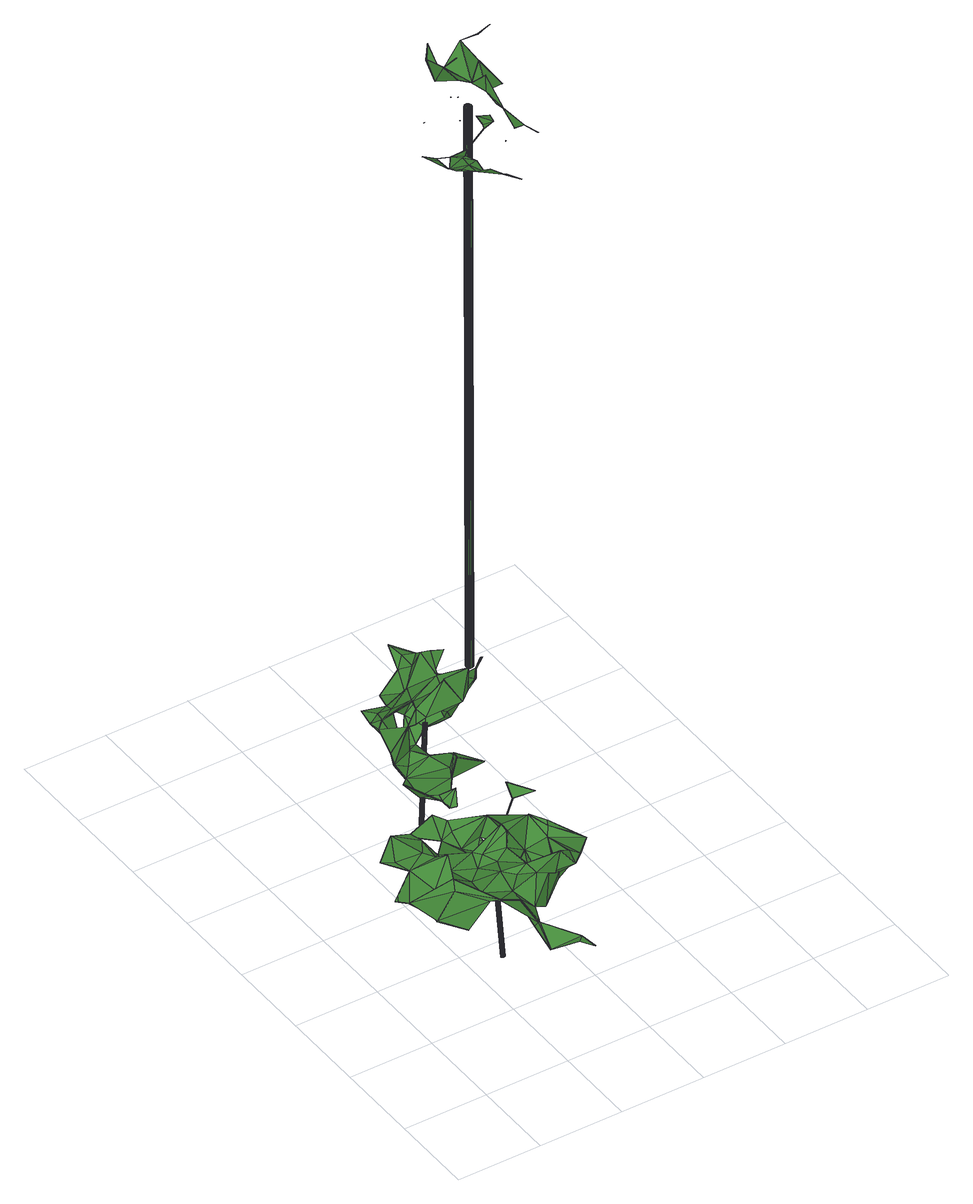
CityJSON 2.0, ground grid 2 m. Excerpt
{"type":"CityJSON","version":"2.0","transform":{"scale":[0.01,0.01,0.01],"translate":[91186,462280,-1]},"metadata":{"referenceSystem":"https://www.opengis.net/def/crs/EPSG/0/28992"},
"CityObjects":{
"tree1":{"type":"SolitaryVegetationObject","attributes":{"gtid":335,"crown_width_m":4.26,"crown_median_z":1.6,"trunk_H_m":2.3,"trunk_DBH_m":0.0883,"trunk_radius_m":0.0441,"trunk_base_height_m":-0.7,"original_gtid":"341"},"geometry":[{"type":"Solid","lod":"3","boundaries":[[[[0,1,2]],[[3,4,5]],[[6,7,8]],[[9,10,11]],[[12,13,14]],[[15,16,17]],[[15,17,18]],[[19,20,21]],[[22,13,23]],[[24,0,25]],[[7,3,5]],[[23,26,22]],[[27,28,29]],[[18,30,31]],[[32,33,34]],[[35,36,37]],[[14,38,39]],[[40,41,11]],[[24,42,43]],[[42,24,25]],[[44,45,46]],[[46,47,44]],[[48,49,8]],[[48,50,49]],[[36,51,52]],[[18,53,30]],[[54,55,56]],[[57,55,54]],[[58,59,60]],[[61,62,63]],[[31,15,18]],[[64,1,0]],[[65,1,64]],[[5,66,67]],[[68,69,5]],[[7,5,69]],[[70,71,72]],[[73,1,65]],[[11,10,38]],[[2,1,73]],[[74,75,28]],[[76,71,77]],[[72,71,76]],[[78,42,25]],[[79,48,8]],[[0,2,80]],[[81,26,82]],[[83,84,85]],[[76,86,87]],[[85,35,83]],[[88,89,90]],[[88,90,91]],[[59,92,60]],[[93,92,59]],[[82,23,94]],[[35,37,83]],[[29,28,75]],[[86,57,95]],[[83,96,84]],[[83,97,96]],[[98,99,100]],[[101,80,43]],[[101,43,78]],[[80,102,43]],[[49,103,6]],[[78,25,101]],[[104,51,105]],[[6,8,49]],[[106,57,76]],[[24,43,102]],[[78,43,42]],[[107,108,109]],[[81,104,63]],[[16,15,109]],[[67,66,4]],[[110,89,102]],[[28,111,74]],[[53,112,30]],[[7,69,79]],[[8,7,79]],[[62,15,31]],[[113,86,58]],[[0,101,25]],[[80,101,0]],[[114,115,116]],[[114,117,115]],[[32,118,33]],[[32,119,118]],[[5,9,68]],[[56,120,93]],[[121,19,122]],[[88,0,89]],[[90,89,110]],[[123,124,103]],[[116,115,117]],[[125,95,57]],[[113,114,86]],[[111,126,127]],[[111,127,90]],[[35,85,128]],[[98,129,130]],[[129,61,130]],[[79,108,121]],[[131,121,108]],[[102,2,110]],[[80,2,102]],[[94,132,104]],[[24,133,0]],[[112,53,81]],[[134,135,136]],[[62,109,15]],[[61,109,62]],[[98,13,22]],[[134,106,137]],[[97,52,51]],[[126,111,28]],[[50,138,21]],[[139,126,140]],[[128,77,35]],[[114,87,86]],[[128,85,76]],[[76,85,84]],[[95,125,54]],[[141,142,143]],[[119,143,142]],[[38,100,144]],[[59,145,93]],[[58,145,59]],[[86,145,58]],[[89,133,102]],[[46,146,79]],[[50,147,148]],[[141,147,50]],[[116,149,114]],[[109,99,98]],[[109,98,16]],[[62,31,63]],[[31,30,63]],[[30,112,63]],[[18,81,53]],[[63,112,81]],[[117,114,113]],[[81,82,104]],[[44,3,45]],[[117,143,116]],[[119,116,143]],[[102,133,24]],[[146,150,79]],[[117,73,65]],[[97,104,137]],[[14,3,44]],[[73,74,111]],[[73,111,2]],[[90,110,111]],[[2,111,110]],[[82,94,104]],[[49,50,148]],[[137,106,97]],[[96,97,106]],[[138,50,146]],[[36,35,77]],[[119,32,149]],[[27,151,140]],[[70,149,32]],[[58,60,152]],[[113,58,152]],[[153,69,68]],[[154,147,155]],[[140,94,139]],[[29,151,27]],[[3,14,39]],[[29,135,151]],[[77,71,36]],[[134,136,56]],[[40,99,41]],[[156,19,131]],[[38,144,39]],[[106,55,57]],[[28,27,126]],[[140,126,27]],[[93,54,56]],[[26,16,98]],[[131,107,156]],[[157,90,127]],[[9,11,41]],[[116,119,149]],[[139,158,126]],[[76,77,128]],[[4,144,67]],[[10,67,144]],[[10,144,40]],[[71,105,36]],[[34,105,70]],[[71,70,105]],[[93,120,75]],[[18,17,81]],[[159,129,11]],[[82,26,23]],[[129,109,61]],[[26,17,16]],[[81,17,26]],[[0,88,64]],[[70,114,149]],[[70,72,114]],[[153,41,99]],[[148,154,141]],[[148,141,88]],[[89,0,133]],[[137,151,135]],[[160,161,12]],[[6,103,124]],[[141,162,147]],[[141,154,162]],[[34,33,107]],[[153,108,69]],[[152,60,75]],[[152,75,74]],[[33,19,156]],[[5,4,66]],[[105,34,163]],[[138,146,122]],[[140,151,94]],[[70,32,34]],[[92,75,60]],[[104,105,163]],[[104,163,63]],[[137,135,134]],[[3,124,45]],[[67,10,9]],[[69,108,79]],[[68,9,153]],[[106,56,55]],[[86,76,57]],[[6,124,7]],[[98,22,26]],[[88,164,148]],[[159,11,165]],[[44,121,14]],[[47,121,44]],[[47,79,121]],[[47,46,79]],[[46,157,160]],[[12,121,160]],[[14,121,12]],[[94,23,12]],[[109,159,107]],[[120,56,136]],[[13,165,11]],[[98,165,13]],[[166,165,98]],[[131,108,107]],[[12,23,13]],[[120,29,75]],[[74,73,152]],[[131,19,121]],[[143,88,141]],[[107,159,34]],[[20,141,50]],[[154,148,147]],[[123,103,45]],[[29,120,136]],[[29,136,135]],[[107,33,156]],[[20,50,21]],[[160,121,122]],[[100,11,98]],[[154,155,162]],[[155,147,162]],[[167,49,148]],[[91,164,88]],[[157,164,91]],[[113,152,117]],[[117,152,73]],[[54,145,86]],[[54,86,95]],[[54,93,145]],[[5,67,9]],[[3,39,4]],[[11,129,98]],[[11,38,14]],[[14,13,11]],[[91,90,157]],[[45,157,46]],[[157,45,164]],[[167,164,45]],[[167,148,164]],[[118,19,33]],[[118,20,19]],[[118,119,20]],[[127,168,160]],[[160,122,46]],[[146,46,122]],[[122,19,138]],[[19,21,138]],[[127,160,157]],[[137,132,151]],[[104,132,137]],[[39,144,4]],[[40,38,10]],[[40,100,38]],[[40,11,100]],[[134,56,106]],[[123,45,124]],[[106,84,96]],[[106,76,84]],[[139,94,169]],[[139,169,161]],[[161,169,12]],[[94,12,169]],[[7,124,3]],[[72,87,114]],[[76,87,72]],[[54,125,57]],[[129,159,109]],[[99,109,108]],[[99,108,153]],[[166,170,165]],[[165,170,34]],[[159,165,34]],[[34,170,163]],[[166,163,170]],[[153,9,41]],[[167,103,49]],[[45,103,167]],[[143,117,64]],[[65,64,117]],[[104,97,51]],[[63,130,61]],[[105,51,36]],[[64,88,143]],[[36,52,37]],[[37,52,83]],[[83,52,97]],[[98,130,166]],[[163,166,130]],[[163,130,63]],[[20,142,141]],[[119,142,20]],[[99,40,144]],[[100,99,144]],[[94,151,132]],[[50,150,146]],[[48,150,50]],[[93,75,92]],[[79,150,48]],[[158,168,126]],[[127,126,168]],[[160,168,161]],[[139,161,168]],[[139,168,158]],[[171,172,173]],[[171,173,174]],[[174,173,175]],[[174,175,176]],[[173,172,177]],[[173,177,175]],[[175,177,178]],[[175,178,176]],[[177,172,179]],[[177,179,178]],[[178,179,180]],[[178,180,176]],[[179,172,181]],[[179,181,180]],[[180,181,182]],[[180,182,176]],[[181,172,183]],[[181,183,182]],[[182,183,184]],[[182,184,176]],[[183,172,185]],[[183,185,184]],[[184,185,186]],[[184,186,176]],[[185,172,187]],[[185,187,186]],[[186,187,188]],[[186,188,176]],[[187,172,189]],[[187,189,188]],[[188,189,190]],[[188,190,176]],[[189,172,191]],[[189,191,190]],[[190,191,192]],[[190,192,176]],[[191,172,193]],[[191,193,192]],[[192,193,194]],[[192,194,176]],[[193,172,195]],[[193,195,194]],[[194,195,196]],[[194,196,176]],[[195,172,197]],[[195,197,196]],[[196,197,198]],[[196,198,176]],[[197,172,199]],[[197,199,198]],[[198,199,200]],[[198,200,176]],[[199,172,201]],[[199,201,200]],[[200,201,202]],[[200,202,176]],[[201,172,203]],[[201,203,202]],[[202,203,204]],[[202,204,176]],[[203,172,205]],[[203,205,204]],[[204,205,206]],[[204,206,176]],[[205,172,207]],[[205,207,206]],[[206,207,208]],[[206,208,176]],[[207,172,209]],[[207,209,208]],[[208,209,210]],[[208,210,176]],[[209,172,211]],[[209,211,210]],[[210,211,212]],[[210,212,176]],[[211,172,213]],[[211,213,212]],[[212,213,214]],[[212,214,176]],[[213,172,215]],[[213,215,214]],[[214,215,216]],[[214,216,176]],[[215,172,217]],[[215,217,216]],[[216,217,218]],[[216,218,176]],[[217,172,219]],[[217,219,218]],[[218,219,220]],[[218,220,176]],[[219,172,171]],[[219,171,220]],[[220,171,174]],[[220,174,176]]]]}]},
"tree2":{"type":"SolitaryVegetationObject","attributes":{"gtid":336,"crown_width_m":3.88,"crown_median_z":1.79,"trunk_H_m":2.52,"trunk_DBH_m":0.0848,"trunk_radius_m":0.0424,"trunk_base_height_m":-0.73,"original_gtid":"342"},"geometry":[{"type":"Solid","lod":"3","boundaries":[[[[221,222,223]],[[224,225,226]],[[227,226,225]],[[228,229,230]],[[231,229,228]],[[232,233,234]],[[235,236,237]],[[238,239,240]],[[241,242,243]],[[241,243,244]],[[245,246,247]],[[248,249,225]],[[250,251,252]],[[253,254,229]],[[230,229,254]],[[255,256,257]],[[258,256,255]],[[221,259,260]],[[261,262,263]],[[225,224,264]],[[225,264,242]],[[265,266,267]],[[268,265,267]],[[269,270,271]],[[242,272,225]],[[231,273,271]],[[245,274,246]],[[232,275,233]],[[239,262,276]],[[277,244,278]],[[279,280,281]],[[282,283,284]],[[266,265,285]],[[286,287,288]],[[241,232,289]],[[221,290,291]],[[237,236,292]],[[235,292,236]],[[293,288,287]],[[294,234,295]],[[270,269,296]],[[267,297,268]],[[298,266,299]],[[300,301,302]],[[260,303,221]],[[273,304,271]],[[305,306,307]],[[306,308,309]],[[303,260,310]],[[260,259,310]],[[311,310,259]],[[293,279,281]],[[252,246,312]],[[313,281,314]],[[315,243,302]],[[304,316,317]],[[318,316,304]],[[254,319,320]],[[221,321,259]],[[269,304,317]],[[322,323,324]],[[322,324,325]],[[283,261,326]],[[268,327,265]],[[328,270,309]],[[329,330,294]],[[331,330,329]],[[246,252,258]],[[246,258,247]],[[332,333,334]],[[283,299,327]],[[265,327,299]],[[310,335,303]],[[230,336,334]],[[298,337,297]],[[239,293,262]],[[262,293,287]],[[338,339,235]],[[259,321,311]],[[241,244,277]],[[330,331,232]],[[340,336,274]],[[285,265,299]],[[285,299,266]],[[304,273,341]],[[275,232,241]],[[277,275,241]],[[223,290,221]],[[222,290,223]],[[221,335,222]],[[303,335,221]],[[282,276,283]],[[240,276,282]],[[326,342,283]],[[247,255,245]],[[254,294,295]],[[301,320,319]],[[226,343,224]],[[249,264,343]],[[226,227,343]],[[321,310,311]],[[344,237,345]],[[346,234,233]],[[237,347,345]],[[283,342,298]],[[298,342,337]],[[314,348,313]],[[332,349,333]],[[350,351,238]],[[326,350,238]],[[227,225,249]],[[227,249,343]],[[325,324,263]],[[262,261,276]],[[251,257,256]],[[248,225,272]],[[350,352,353]],[[294,320,329]],[[293,281,288]],[[317,296,269]],[[271,304,269]],[[287,286,325]],[[281,280,314]],[[230,334,346]],[[305,315,302]],[[305,302,308]],[[354,313,355]],[[263,324,352]],[[345,347,356]],[[334,336,332]],[[297,337,268]],[[257,357,307]],[[254,320,294]],[[255,247,258]],[[273,228,255]],[[245,255,228]],[[252,358,250]],[[359,230,360]],[[253,319,254]],[[332,312,361]],[[262,325,263]],[[255,257,341]],[[255,341,273]],[[362,334,323]],[[363,346,233]],[[248,301,300]],[[332,361,364]],[[332,364,279]],[[235,237,344]],[[348,314,280]],[[263,352,350]],[[263,350,261]],[[306,296,317]],[[310,321,335]],[[283,327,284]],[[319,365,301]],[[254,295,230]],[[286,288,312]],[[298,297,266]],[[261,350,326]],[[362,366,334]],[[362,367,366]],[[330,234,294]],[[362,325,367]],[[305,307,315]],[[244,315,357]],[[357,315,307]],[[279,348,280]],[[244,357,368]],[[224,343,264]],[[334,234,346]],[[257,307,318]],[[273,231,228]],[[272,329,301]],[[272,301,248]],[[334,295,234]],[[355,359,354]],[[243,369,302]],[[243,315,244]],[[272,242,370]],[[272,370,329]],[[371,348,354]],[[301,329,320]],[[271,328,253]],[[271,270,328]],[[304,341,318]],[[257,318,341]],[[277,348,371]],[[319,253,365]],[[334,366,295]],[[230,363,360]],[[329,370,331]],[[313,364,281]],[[250,358,355]],[[250,355,313]],[[372,250,313]],[[372,368,357]],[[340,274,228]],[[340,228,230]],[[245,228,274]],[[267,266,297]],[[327,268,337]],[[327,337,284]],[[318,307,306]],[[305,308,306]],[[298,299,283]],[[270,296,309]],[[261,283,276]],[[240,239,276]],[[293,373,332]],[[293,332,279]],[[332,373,349]],[[239,373,293]],[[349,373,239]],[[362,323,325]],[[287,325,262]],[[323,338,324]],[[323,334,333]],[[312,367,286]],[[312,246,367]],[[367,325,286]],[[253,229,271]],[[358,252,312]],[[344,350,353]],[[344,353,235]],[[281,364,288]],[[312,288,364]],[[338,353,352]],[[235,353,338]],[[232,331,370]],[[232,370,289]],[[264,369,374]],[[264,374,242]],[[289,370,242]],[[289,242,241]],[[230,295,366]],[[363,275,359]],[[354,359,275]],[[348,279,354]],[[232,234,330]],[[354,279,364]],[[221,291,321]],[[335,321,291]],[[335,291,222]],[[290,222,291]],[[371,354,277]],[[277,354,275]],[[338,333,339]],[[323,333,338]],[[375,339,349]],[[339,333,349]],[[344,351,350]],[[352,324,338]],[[240,342,238]],[[337,342,284]],[[238,342,326]],[[375,351,339]],[[239,351,375]],[[349,239,375]],[[230,346,363]],[[302,365,328]],[[301,365,302]],[[278,376,277]],[[376,348,277]],[[366,367,336]],[[366,336,230]],[[348,376,313]],[[340,358,336]],[[312,336,358]],[[332,336,312]],[[246,274,336]],[[246,336,367]],[[243,374,369]],[[243,242,374]],[[347,377,356]],[[378,302,328]],[[328,309,378]],[[378,309,308]],[[308,302,378]],[[339,377,347]],[[322,325,323]],[[339,292,235]],[[347,237,292]],[[347,292,339]],[[239,238,351]],[[363,233,275]],[[351,377,339]],[[257,251,357]],[[359,360,363]],[[372,357,251]],[[372,251,250]],[[253,328,365]],[[306,317,316]],[[306,316,318]],[[358,359,355]],[[340,359,358]],[[230,359,340]],[[312,364,361]],[[354,364,313]],[[345,356,377]],[[351,344,377]],[[345,377,344]],[[369,264,300]],[[249,300,264]],[[248,300,249]],[[369,300,302]],[[313,376,368]],[[372,313,368]],[[376,278,368]],[[244,368,278]],[[240,282,342]],[[284,342,282]],[[252,251,256]],[[252,256,258]],[[271,229,231]],[[309,296,306]],[[379,380,381]],[[379,381,382]],[[382,381,383]],[[382,383,384]],[[381,380,385]],[[381,385,383]],[[383,385,386]],[[383,386,384]],[[385,380,387]],[[385,387,386]],[[386,387,388]],[[386,388,384]],[[387,380,389]],[[387,389,388]],[[388,389,390]],[[388,390,384]],[[389,380,391]],[[389,391,390]],[[390,391,392]],[[390,392,384]],[[391,380,393]],[[391,393,392]],[[392,393,394]],[[392,394,384]],[[393,380,395]],[[393,395,394]],[[394,395,396]],[[394,396,384]],[[395,380,397]],[[395,397,396]],[[396,397,398]],[[396,398,384]],[[397,380,399]],[[397,399,398]],[[398,399,400]],[[398,400,384]],[[399,380,401]],[[399,401,400]],[[400,401,402]],[[400,402,384]],[[401,380,403]],[[401,403,402]],[[402,403,404]],[[402,404,384]],[[403,380,405]],[[403,405,404]],[[404,405,406]],[[404,406,384]],[[405,380,407]],[[405,407,406]],[[406,407,408]],[[406,408,384]],[[407,380,409]],[[407,409,408]],[[408,409,410]],[[408,410,384]],[[409,380,411]],[[409,411,410]],[[410,411,412]],[[410,412,384]],[[411,380,413]],[[411,413,412]],[[412,413,414]],[[412,414,384]],[[413,380,415]],[[413,415,414]],[[415,380,416]],[[415,416,414]],[[414,416,417]],[[414,417,384]],[[416,380,418]],[[416,418,417]],[[417,418,419]],[[417,419,384]],[[418,380,420]],[[418,420,419]],[[419,420,421]],[[419,421,384]],[[420,380,422]],[[420,422,421]],[[421,422,423]],[[421,423,384]],[[422,380,424]],[[422,424,423]],[[423,424,425]],[[423,425,384]],[[424,380,426]],[[424,426,425]],[[425,426,427]],[[425,427,384]],[[426,380,379]],[[426,379,427]],[[427,379,382]],[[427,382,384]]]]}]},
"tree3":{"type":"SolitaryVegetationObject","attributes":{"gtid":147,"crown_width_m":2.29,"crown_median_z":14.32,"trunk_H_m":14.8,"trunk_DBH_m":0.164,"trunk_radius_m":0.0819,"trunk_base_height_m":-0.48,"original_gtid":"151"},"geometry":[{"type":"MultiSurface","lod":"3","boundaries":[[[428,429,430]],[[431,432,433]],[[434,435,436]],[[437,436,435]],[[438,430,439]],[[440,441,442]],[[443,442,441]],[[444,445,446]],[[447,448,449]],[[450,451,452]],[[442,453,454]],[[455,440,456]],[[457,458,459]],[[460,461,462]],[[443,463,464]],[[465,466,467]],[[467,466,468]],[[469,470,471]],[[472,473,474]],[[474,475,476]],[[474,477,432]],[[478,431,464]],[[478,464,479]],[[480,440,455]],[[481,482,483]],[[484,485,486]],[[487,437,488]],[[489,470,490]],[[491,492,493]],[[490,494,495]],[[478,432,431]],[[452,496,450]],[[431,433,443]],[[459,497,498]],[[476,499,475]],[[500,488,435]],[[450,501,451]],[[493,502,491]],[[503,476,475]],[[504,471,495]],[[466,462,461]],[[430,505,506]],[[507,508,454]],[[507,454,477]],[[509,430,438]],[[509,492,430]],[[456,510,455]],[[511,512,513]],[[513,514,511]],[[454,515,442]],[[489,499,476]],[[440,442,456]],[[516,517,518]],[[497,458,498]],[[497,498,519]],[[520,503,472]],[[515,441,521]],[[515,521,522]],[[433,432,453]],[[442,443,433]],[[523,471,489]],[[471,490,495]],[[434,524,435]],[[524,525,435]],[[505,430,491]],[[434,526,524]],[[526,525,524]],[[525,526,434]],[[527,484,486]],[[528,529,530]],[[455,510,480]],[[490,471,523]],[[519,531,497]],[[460,462,466]],[[490,470,494]],[[469,494,470]],[[435,488,437]],[[438,532,533]],[[505,491,485]],[[438,534,532]],[[498,474,473]],[[533,528,535]],[[533,437,528]],[[536,537,444]],[[471,470,489]],[[500,435,525]],[[522,521,510]],[[508,520,479]],[[438,538,539]],[[438,539,540]],[[495,494,469]],[[439,541,542]],[[467,466,543]],[[495,469,504]],[[469,471,504]],[[536,544,537]],[[508,503,520]],[[503,508,507]],[[480,521,440]],[[441,440,521]],[[479,520,478]],[[510,521,480]],[[437,545,436]],[[496,546,509]],[[478,474,432]],[[448,547,449]],[[447,547,448]],[[478,472,474]],[[533,532,546]],[[548,429,534]],[[545,534,429]],[[509,493,492]],[[548,542,445]],[[441,515,463]],[[543,549,550]],[[486,549,543]],[[500,502,493]],[[466,467,551]],[[496,509,538]],[[444,446,544]],[[512,514,513]],[[536,444,544]],[[534,439,542]],[[548,534,542]],[[530,546,496]],[[530,496,452]],[[527,486,550]],[[484,505,485]],[[482,552,483]],[[543,551,467]],[[437,487,528]],[[447,449,547]],[[509,546,493]],[[497,459,458]],[[553,500,532]],[[476,507,474]],[[487,488,554]],[[503,475,472]],[[555,556,557]],[[496,438,533]],[[430,429,439]],[[553,533,554]],[[486,485,549]],[[511,514,512]],[[442,515,522]],[[442,522,456]],[[472,478,520]],[[450,535,501]],[[476,503,507]],[[523,489,476]],[[477,474,507]],[[467,468,465]],[[490,523,489]],[[454,508,515]],[[479,515,508]],[[553,437,533]],[[500,525,434]],[[434,527,500]],[[534,438,439]],[[538,438,496]],[[441,463,443]],[[515,479,463]],[[491,430,492]],[[539,558,540]],[[540,539,538]],[[505,484,559]],[[545,429,436]],[[553,545,437]],[[530,529,546]],[[533,546,529]],[[527,506,484]],[[506,527,430]],[[506,559,484]],[[506,505,559]],[[555,557,560]],[[556,560,557]],[[555,560,556]],[[552,482,481]],[[510,456,522]],[[433,453,442]],[[533,535,496]],[[496,535,450]],[[468,466,465]],[[473,498,531]],[[443,464,431]],[[463,479,464]],[[497,531,498]],[[466,486,543]],[[498,531,519]],[[466,461,460]],[[544,541,439]],[[446,445,541]],[[446,541,544]],[[493,546,532]],[[493,532,500]],[[544,439,548]],[[554,529,487]],[[445,444,537]],[[445,537,544]],[[548,445,544]],[[553,554,500]],[[491,561,485]],[[485,561,549]],[[549,561,550]],[[550,561,527]],[[542,541,445]],[[527,561,500]],[[500,554,488]],[[535,528,451]],[[535,451,501]],[[498,458,459]],[[481,483,552]],[[486,466,551]],[[509,540,538]],[[509,438,540]],[[550,551,543]],[[486,551,550]],[[561,491,502]],[[532,534,545]],[[532,545,553]],[[561,502,500]],[[487,529,528]],[[533,529,554]],[[428,430,527]],[[439,429,548]],[[428,527,434]],[[428,434,436]],[[428,436,429]],[[473,472,475]],[[473,475,498]],[[498,475,474]],[[530,452,451]],[[530,451,528]],[[477,454,453]],[[477,453,432]],[[562,563,564]],[[562,564,565]],[[565,564,566]],[[565,566,567]],[[564,563,568]],[[564,568,566]],[[566,568,569]],[[566,569,567]],[[568,563,570]],[[568,570,569]],[[569,570,571]],[[569,571,567]],[[570,563,572]],[[570,572,571]],[[571,572,573]],[[571,573,567]],[[572,563,574]],[[572,574,573]],[[573,574,575]],[[573,575,567]],[[574,563,576]],[[574,576,575]],[[575,576,577]],[[575,577,567]],[[576,563,578]],[[576,578,577]],[[577,578,579]],[[577,579,567]],[[578,563,580]],[[578,580,579]],[[579,580,581]],[[579,581,567]],[[580,563,582]],[[580,582,581]],[[581,582,583]],[[581,583,567]],[[582,563,584]],[[582,584,583]],[[583,584,585]],[[583,585,567]],[[584,563,586]],[[584,586,585]],[[585,586,587]],[[585,587,567]],[[586,563,588]],[[586,588,587]],[[587,588,589]],[[587,589,567]],[[588,563,590]],[[588,590,589]],[[589,590,591]],[[589,591,567]],[[590,563,592]],[[590,592,591]],[[591,592,593]],[[591,593,567]],[[592,563,594]],[[592,594,593]],[[593,594,595]],[[593,595,567]],[[594,563,596]],[[594,596,595]],[[595,596,597]],[[595,597,567]],[[596,563,598]],[[596,598,597]],[[597,598,599]],[[597,599,567]],[[598,563,600]],[[598,600,599]],[[599,600,601]],[[599,601,567]],[[600,563,602]],[[600,602,601]],[[601,602,603]],[[601,603,567]],[[602,563,604]],[[602,604,603]],[[603,604,605]],[[603,605,567]],[[604,563,606]],[[604,606,605]],[[605,606,607]],[[605,607,567]],[[606,563,608]],[[606,608,607]],[[607,608,609]],[[607,609,567]],[[608,563,610]],[[608,610,609]],[[609,610,611]],[[609,611,567]],[[610,563,562]],[[610,562,611]],[[611,562,565]],[[611,565,567]]]}]}
},
"vertices":[
[257,189,238],[221,206,299],[255,189,237],[388,351,158],[437,436,177],[481,390,235],[438,310,254],[482,355,247],[438,311,256],[425,414,277],[435,409,201],[363,406,232],[309,411,228],[310,412,228],[370,399,178],[268,546,259],[294,521,225],[263,521,246],[250,573,261],[309,389,275],[306,311,288],[307,311,287],[293,471,216],[291,471,216],[308,119,212],[311,115,228],[287,489,199],[198,352,256],[188,299,268],[137,337,267],[189,573,233],[250,573,263],[234,382,258],[259,403,269],[246,421,269],[85,478,345],[153,467,311],[142,493,315],[403,404,187],[404,403,186],[389,481,233],[399,442,285],[336,101,200],[308,117,212],[375,348,174],[384,311,211],[382,312,211],[422,372,200],[412,313,274],[403,276,267],[371,284,310],[152,467,309],[142,492,314],[190,573,231],[37,338,283],[37,339,284],[52,339,270],[6,343,300],[53,257,285],[52,257,283],[120,243,242],[263,521,248],[267,545,260],[231,511,245],[222,206,300],[221,205,300],[436,409,199],[468,421,222],[425,413,279],[420,402,274],[170,387,277],[142,398,319],[151,367,341],[200,246,281],[184,261,275],[121,245,241],[75,394,315],[125,423,320],[335,99,201],[409,387,259],[251,137,203],[231,511,243],[257,477,232],[84,478,343],[28,431,331],[28,431,333],[38,338,285],[104,342,285],[278,236,236],[256,201,218],[276,237,236],[322,265,198],[120,244,240],[63,290,272],[217,409,240],[6,342,301],[59,424,322],[124,455,296],[312,492,232],[388,483,233],[387,482,232],[310,113,228],[251,138,201],[407,304,241],[181,449,270],[181,449,272],[75,395,313],[319,424,308],[397,442,286],[330,493,281],[254,202,218],[242,267,271],[188,572,232],[127,305,297],[139,330,308],[184,261,277],[188,299,270],[200,246,283],[277,375,262],[253,326,279],[68,312,270],[363,404,234],[306,352,245],[433,363,223],[435,364,222],[5,342,300],[230,336,247],[280,306,271],[59,424,324],[330,492,280],[259,478,233],[324,407,299],[169,388,277],[252,138,202],[96,366,255],[107,368,243],[96,364,255],[119,391,278],[311,308,271],[234,382,256],[202,393,195],[306,274,288],[280,306,273],[243,267,273],[435,436,179],[63,290,274],[377,299,242],[316,219,321],[336,274,274],[199,352,258],[410,314,273],[144,372,254],[184,260,276],[399,442,287],[316,218,320],[316,217,322],[322,408,299],[323,266,199],[231,336,248],[319,424,306],[305,352,243],[296,378,245],[315,218,321],[241,432,261],[324,265,199],[309,413,230],[292,471,217],[377,298,241],[261,341,252],[259,403,267],[241,431,259],[279,352,30],[275,352,30],[279,353,30],[270,367,260],[269,368,260],[265,367,260],[279,354,30],[269,369,260],[278,355,30],[268,370,260],[277,356,30],[268,371,260],[276,356,30],[267,371,260],[275,356,30],[265,371,259],[274,356,30],[264,371,259],[273,356,30],[263,371,259],[272,355,30],[262,370,259],[271,354,30],[262,369,259],[271,353,30],[261,368,259],[271,352,30],[261,367,260],[271,351,30],[261,366,260],[271,350,30],[261,365,260],[272,349,30],[262,364,260],[273,348,30],[263,363,260],[274,348,30],[264,363,260],[275,348,30],[265,362,260],[276,348,30],[266,363,260],[277,348,30],[267,363,260],[278,349,30],[268,364,260],[279,349,30],[269,365,260],[279,351,30],[269,366,260],
[418,528,261],[385,503,248],[385,503,246],[603,920,285],[574,900,281],[608,934,273],[607,935,273],[364,913,267],[414,920,274],[385,881,257],[378,961,256],[461,823,257],[441,817,269],[408,838,242],[408,684,243],[428,649,273],[426,648,273],[282,668,232],[296,739,226],[251,680,270],[491,807,324],[537,845,309],[491,809,326],[490,801,388],[306,918,277],[297,873,278],[305,918,279],[523,904,274],[574,902,282],[374,834,330],[377,843,326],[310,851,298],[415,920,275],[436,882,232],[364,913,269],[356,883,284],[397,890,315],[324,886,285],[421,556,284],[454,501,284],[282,668,230],[295,739,224],[323,718,183],[574,901,283],[286,562,272],[299,557,272],[299,556,274],[316,586,295],[433,1012,330],[451,987,313],[432,973,292],[512,887,262],[378,961,258],[324,886,283],[433,794,304],[250,680,269],[452,766,340],[419,787,400],[324,773,324],[331,757,338],[322,773,326],[249,680,270],[264,607,282],[264,607,284],[286,563,271],[294,793,255],[280,761,253],[293,792,257],[499,855,280],[385,504,247],[416,529,262],[427,649,274],[282,760,253],[448,867,217],[407,863,231],[451,987,315],[316,586,293],[285,600,280],[281,582,277],[523,903,276],[510,889,262],[464,889,327],[453,500,284],[431,973,294],[474,918,361],[462,952,338],[449,918,367],[508,920,348],[464,952,336],[420,555,284],[420,556,285],[298,844,283],[352,789,350],[331,757,340],[445,849,357],[449,987,315],[433,1012,332],[446,942,317],[470,868,255],[481,871,231],[419,557,284],[323,718,185],[369,763,236],[324,718,184],[320,768,225],[283,667,231],[281,582,279],[448,942,316],[482,870,230],[455,859,220],[468,843,243],[340,793,244],[369,764,238],[377,826,221],[417,528,263],[344,826,225],[284,600,282],[390,717,229],[388,702,278],[356,881,283],[413,920,276],[265,608,283],[601,922,285],[369,680,234],[366,657,304],[408,838,244],[367,658,305],[359,761,343],[368,762,238],[350,661,191],[368,682,234],[350,662,189],[369,681,233],[399,796,323],[374,834,328],[366,658,306],[443,848,357],[311,850,297],[377,843,324],[397,888,315],[295,791,256],[345,795,228],[435,869,318],[323,774,325],[440,894,299],[362,845,189],[338,826,219],[431,811,356],[535,847,309],[500,856,279],[399,796,325],[375,834,329],[320,768,227],[537,846,310],[388,717,229],[419,786,398],[366,659,305],[507,920,346],[379,802,27],[375,802,27],[379,803,27],[396,813,278],[395,814,278],[391,813,279],[379,804,27],[395,815,278],[378,805,27],[394,816,278],[377,806,27],[393,817,278],[376,806,27],[392,817,278],[375,806,27],[391,817,278],[374,806,27],[390,817,279],[373,805,27],[389,817,279],[372,805,27],[388,816,279],[371,804,27],[388,815,279],[371,803,27],[387,814,279],[371,802,27],[387,813,279],[371,801,27],[387,812,279],[371,800,27],[388,811,279],[372,799,27],[388,810,279],[373,798,27],[390,809,279],[374,798,27],[375,798,27],[392,809,279],[376,798,27],[393,809,279],[377,798,27],[394,809,279],[378,799,27],[394,810,279],[379,800,27],[395,811,279],[379,801,27],[396,812,278],
[760,1171,1608],[760,1171,1609],[714,1127,1601],[627,1053,1458],[628,1078,1446],[638,1049,1457],[798,1142,1551],[748,1168,1566],[761,1171,1608],[760,1226,1558],[672,1165,1634],[727,1189,1663],[702,993,1456],[672,996,1482],[673,1020,1456],[649,1014,1473],[778,1158,1704],[746,1153,1697],[746,1152,1696],[633,1055,1646],[633,1056,1647],[632,1056,1646],[710,1284,1599],[684,1250,1590],[683,1250,1591],[660,1055,1456],[684,1064,1450],[739,981,1434],[720,1008,1437],[675,1153,1374],[674,1153,1375],[675,1153,1375],[813,1030,1491],[812,1031,1491],[813,1031,1490],[650,1014,1473],[638,1049,1459],[783,1075,1486],[797,1059,1498],[784,1075,1486],[784,1075,1485],[767,1189,1448],[762,1157,1449],[784,1151,1452],[656,1119,1437],[644,1150,1418],[656,1119,1436],[656,1120,1436],[705,1131,1426],[669,1092,1445],[627,1078,1447],[660,1055,1458],[739,980,1435],[653,1112,1600],[652,1112,1600],[653,1112,1601],[726,1093,1636],[733,1102,1586],[761,1083,1543],[739,1223,1540],[740,1223,1541],[755,1145,1450],[762,1157,1447],[714,1127,1600],[700,1156,1594],[700,1156,1593],[767,1190,1448],[797,1187,1438],[685,1250,1591],[629,1178,1410],[644,1150,1417],[705,1132,1426],[747,1167,1566],[710,1285,1598],[715,1127,1600],[677,1095,1447],[798,1187,1438],[726,1094,1636],[726,1095,1636],[677,1095,1446],[684,1064,1452],[671,1165,1633],[739,981,1435],[640,1193,1484],[642,1193,1484],[641,1193,1483],[641,1192,1484],[673,1020,1458],[673,1108,1532],[673,1109,1532],[674,1109,1532],[627,1178,1410],[669,1092,1447],[703,993,1456],[720,1008,1439],[755,1144,1450],[798,1143,1550],[798,1142,1550],[799,1142,1550],[734,1103,1586],[702,1230,1572],[702,1230,1573],[680,1212,1563],[628,1178,1411],[700,1157,1593],[702,1230,1574],[727,1190,1662],[710,1284,1598],[779,1158,1703],[778,1158,1703],[671,1165,1634],[685,1140,1669],[685,1139,1669],[746,1153,1696],[727,1190,1663],[761,1083,1542],[746,1153,1695],[760,1172,1608],[680,1211,1563],[634,1056,1646],[728,1190,1663],[752,1092,1552],[752,1093,1552],[761,1084,1543],[653,1111,1600],[747,1168,1566],[739,1223,1542],[731,1028,1506],[731,1028,1508],[731,1028,1507],[685,1139,1670],[726,1094,1637],[732,1028,1507],[733,1103,1586],[733,1152,52],[725,1152,52],[733,1154,52],[721,1139,1532],[720,1141,1532],[712,1139,1532],[732,1156,52],[719,1143,1532],[731,1158,52],[718,1145,1532],[729,1159,52],[716,1146,1532],[727,1160,52],[715,1147,1532],[725,1160,52],[712,1147,1532],[723,1160,52],[710,1147,1532],[721,1159,52],[708,1146,1532],[719,1158,52],[707,1145,1532],[718,1156,52],[705,1143,1532],[717,1154,52],[704,1141,1532],[717,1152,52],[704,1139,1532],[717,1150,52],[705,1137,1532],[718,1148,52],[705,1135,1532],[719,1146,52],[707,1133,1532],[721,1145,52],[708,1132,1532],[723,1144,52],[710,1131,1532],[725,1144,52],[712,1131,1532],[727,1144,52],[715,1131,1532],[729,1145,52],[717,1132,1532],[731,1146,52],[718,1133,1532],[732,1148,52],[720,1135,1532],[733,1150,52],[720,1137,1532]
]}
